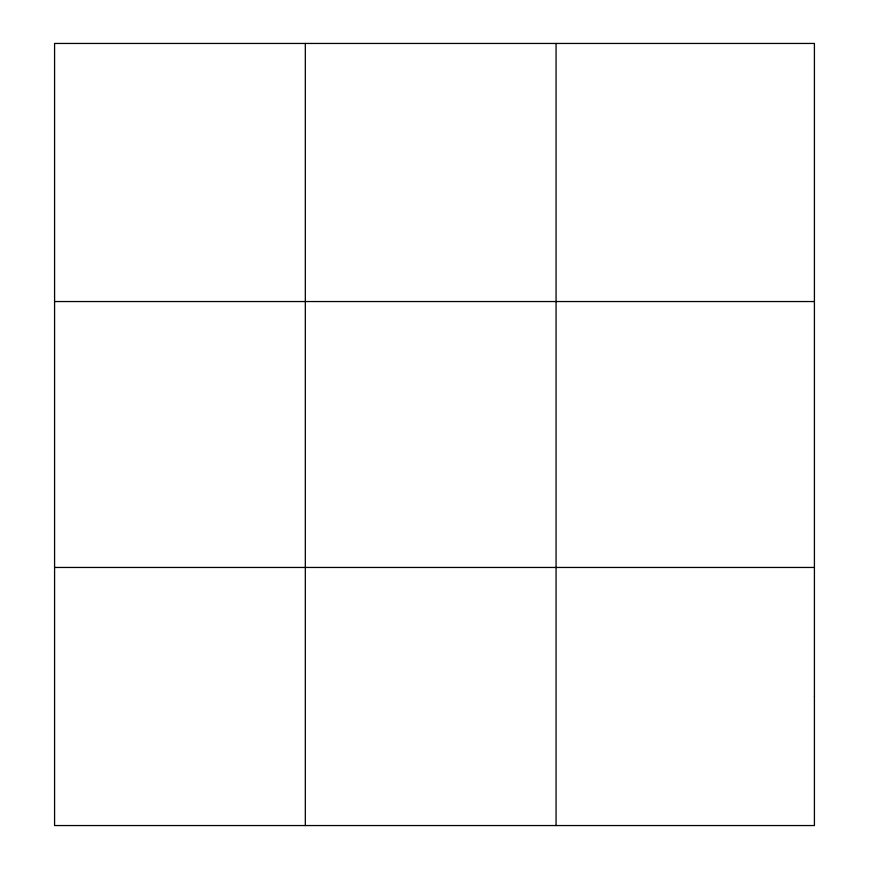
<?xml version="1.0" encoding="UTF-8"?>
<svg xmlns="http://www.w3.org/2000/svg" width="869" height="869" viewBox="0 0 869 869"><rect width="100%" height="100%" fill="white"/><g stroke="black" fill="none" stroke-linecap="round" stroke-linejoin="round"><path stroke-width="1.3" d="M305.323 825.55L305.323 43.45M556.073 825.55L556.073 43.45M54.584 301.543L814.416 301.543M54.584 567.457L814.416 567.457M814.416 696.504L814.416 825.55L54.584 825.55L54.584 43.45L814.416 43.45L814.416 696.504"/></g></svg>
